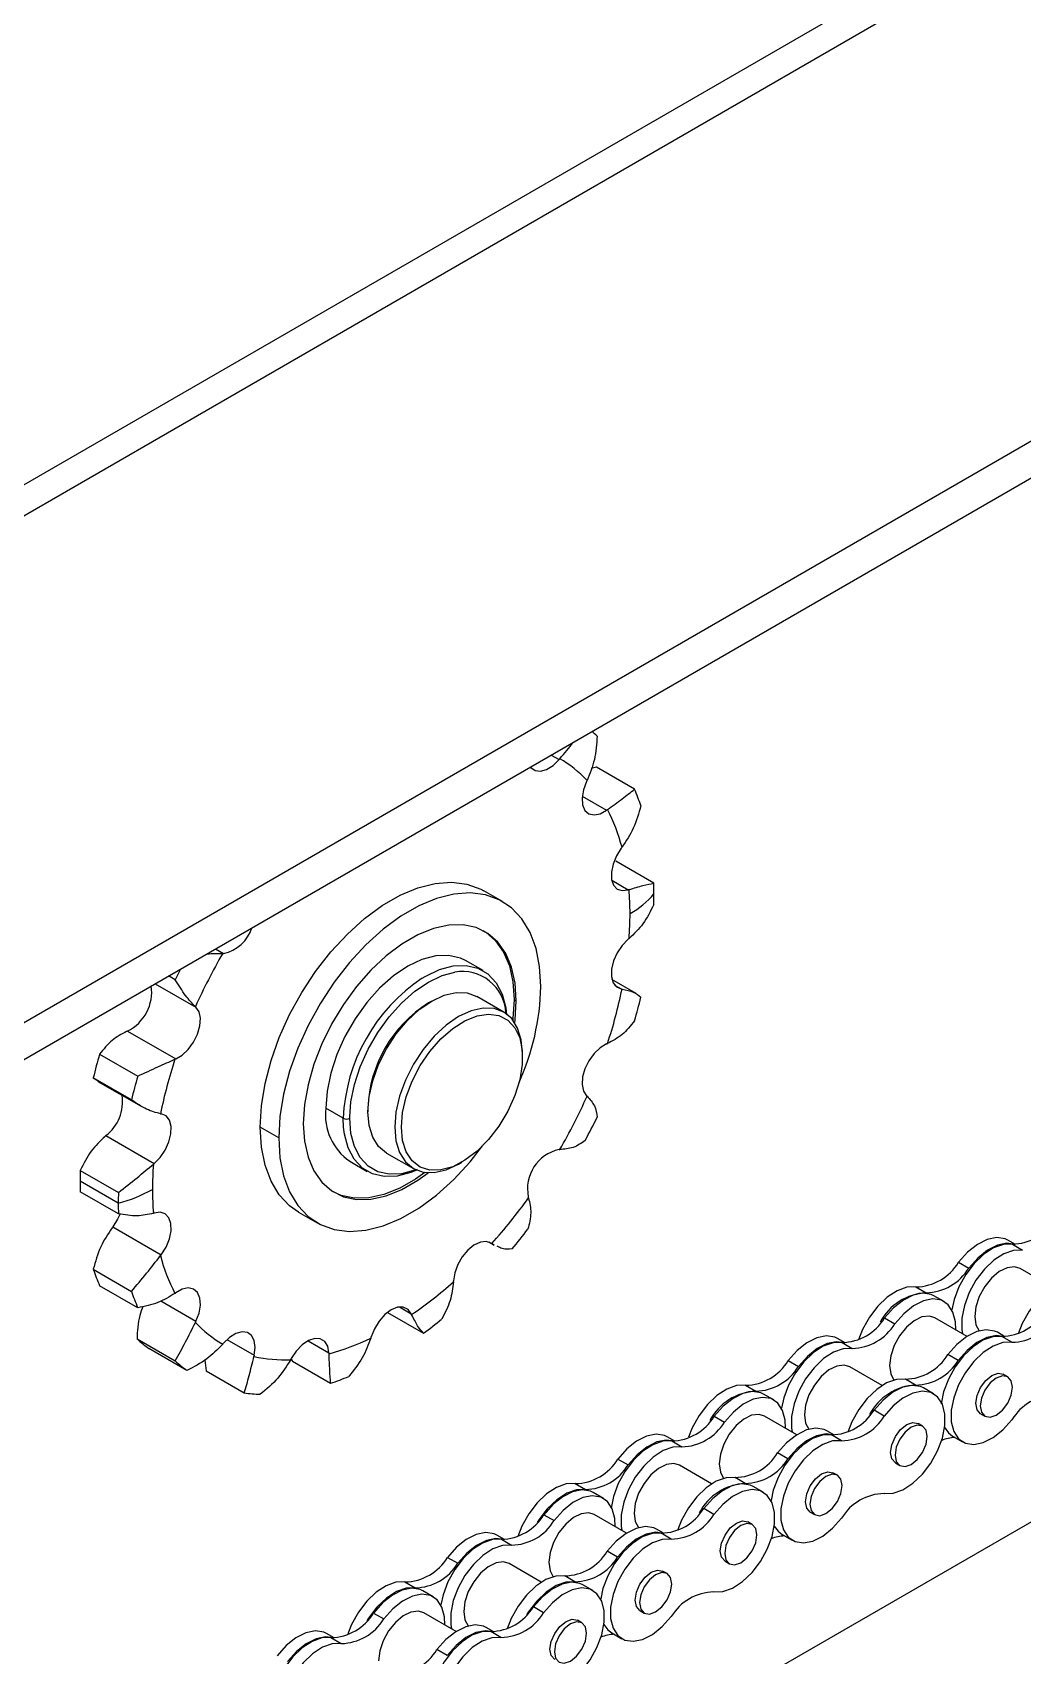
# Model space of a CAD drawing. Header units: metres. Extents: x 0 to 21025, y 0 to 14850.
# Drawn here: x 13082.9 to 13187.3, y 5326 to 5497.1 of the extents above; entities that cross this region are included whole.
import ezdxf

# ---------------------------------------------------------------- set-up
doc = ezdxf.new("R2010")
doc.units = ezdxf.units.M
doc.header["$LTSCALE"] = 25
doc.layers.add('SL4', color=4, linetype='Continuous')

msp = doc.modelspace()

# ---------------------------------------------------------------- linework, layer by layer
at = {"layer": 'SL4'}
for p, q in [((13877.465, 5908.665), (12940.566, 5367.805)), ((12945.328, 5367.333), (13882.227, 5908.193)), ((12991.626, 5340.606), (13928.525, 5881.466)), ((12991.626, 5336.717), (13928.525, 5877.577)), ((13090.289, 5283.649), (14027.187, 5824.509)), ((13137.549, 5420.957), (13138.384, 5420.474)), ((13142.324, 5419.667), (13141.775, 5419.528)), ((13146.345, 5417.346), (13142.324, 5419.667)), ((13140.833, 5416.628), (13143.402, 5415.145)), ((13148.379, 5407.44), (13144.358, 5409.761)), ((13132.422, 5405.51), (13130.464, 5406.641)), ((13143.942, 5407.753), (13145.682, 5406.749)), ((13102.166, 5400.53), (13103.001, 5400.048)), ((13130.371, 5398.232), (13128.533, 5399.293)), ((13097.908, 5397.277), (13097.219, 5397.675)), ((13095.803, 5396.857), (13100.098, 5394.377)), ((13146.517, 5395.812), (13143.963, 5397.287)), ((13144.246, 5396.702), (13144.947, 5396.298)), ((13124.962, 5395.026), (13124.609, 5394.822)), ((13132.554, 5393.866), (13129.725, 5395.499)), ((13133.654, 5395.197), (13133.88, 5395.066)), ((13092.884, 5391.868), (13097.982, 5388.925)), ((13089.942, 5389.427), (13093.962, 5387.106)), ((13134.527, 5389.097), (13134.527, 5389.505)), ((13093.299, 5384.618), (13089.278, 5386.94)), ((13089.278, 5386.94), (13089.792, 5386.6)), ((13089.769, 5386.561), (13094.314, 5383.938)), ((13115.627, 5382.667), (13113.788, 5383.728)), ((13115.666, 5381.736), (13115.627, 5382.667)), ((13116.318, 5382.667), (13116.319, 5382.83)), ((13118.228, 5383.77), (13118.228, 5383.361)), ((13090.605, 5380.84), (13095.703, 5377.897)), ((13108.831, 5380.606), (13106.873, 5381.737)), ((13120.201, 5379), (13123.03, 5377.368)), ((13087.908, 5377.173), (13091.928, 5374.852)), ((13116.319, 5378.136), (13118.157, 5377.074)), ((13127.793, 5377.84), (13128.146, 5378.044)), ((13091.912, 5373.722), (13087.891, 5376.044)), ((13091.928, 5372.612), (13087.908, 5374.933)), ((13110.921, 5372.789), (13112.88, 5371.658)), ((13091.34, 5371.237), (13096.438, 5368.294)), ((13130.984, 5369.631), (13131.562, 5369.297)), ((13131.09, 5369.586), (13131.231, 5369.505)), ((13131.545, 5369.344), (13131.294, 5369.463)), ((13186.515, 5369.373), (13185.715, 5369.834)), ((13186.183, 5369.401), (13187.258, 5368.78)), ((13089.278, 5366.749), (13093.299, 5364.428)), ((13180.511, 5367.491), (13181.585, 5366.871)), ((13190.399, 5364.867), (13186.992, 5366.834)), ((13093.962, 5362.706), (13089.942, 5365.027)), ((13096.396, 5363.412), (13100.098, 5361.275)), ((13176.02, 5364.899), (13177.095, 5364.279)), ((13178.992, 5363.347), (13177.917, 5363.968)), ((13120.296, 5362.207), (13124.1, 5360.011)), ((13121.568, 5362.781), (13122.808, 5362.065)), ((13172.713, 5361.624), (13173.787, 5361.004)), ((13181.419, 5359.683), (13178.012, 5361.65)), ((13185.399, 5359.648), (13184.6, 5360.11)), ((13093.888, 5359.413), (13097.908, 5357.092)), ((13099.155, 5356.095), (13095.135, 5358.417)), ((13103.369, 5359.345), (13106.242, 5357.686)), ((13111.941, 5359.224), (13114.129, 5357.961)), ((13168.554, 5359.004), (13167.755, 5359.466)), ((13168.222, 5359.032), (13169.297, 5358.412)), ((13186.142, 5359.056), (13185.067, 5359.676)), ((13101.035, 5357.186), (13101.18, 5356.049)), ((13110.149, 5357.329), (13110.277, 5357.063)), ((13110.277, 5357.063), (13114.297, 5354.742)), ((13162.55, 5357.123), (13163.625, 5356.502)), ((13172.439, 5354.499), (13169.032, 5356.465)), ((13180.469, 5357.146), (13179.395, 5357.767)), ((13101.18, 5356.049), (13105.201, 5353.727)), ((13175.979, 5354.554), (13174.905, 5355.175)), ((13185.692, 5355.413), (13185.226, 5355.682)), ((13158.06, 5354.531), (13159.135, 5353.91)), ((13161.032, 5352.979), (13159.957, 5353.599)), ((13177.876, 5353.623), (13176.802, 5354.243)), ((13172.672, 5351.28), (13171.597, 5351.9)), ((13182.828, 5351.528), (13183.294, 5351.259)), ((13154.752, 5351.256), (13155.827, 5350.636)), ((13163.459, 5349.314), (13160.052, 5351.281)), ((13167.439, 5349.28), (13166.639, 5349.742)), ((13176.712, 5350.229), (13176.246, 5350.498)), ((13150.594, 5348.636), (13149.794, 5349.098)), ((13150.262, 5348.664), (13151.337, 5348.043)), ((13168.181, 5348.688), (13167.107, 5349.308)), ((13179.862, 5349.173), (13180.937, 5348.553)), ((13144.59, 5346.754), (13145.664, 5346.134)), ((13162.509, 5346.778), (13161.434, 5347.399)), ((13173.848, 5346.343), (13174.314, 5346.075)), ((13154.478, 5344.13), (13151.071, 5346.097)), ((13158.019, 5344.186), (13156.944, 5344.806)), ((13167.732, 5345.045), (13167.266, 5345.314)), ((13140.099, 5344.162), (13141.174, 5343.542)), ((13143.071, 5342.61), (13141.996, 5343.231)), ((13159.916, 5343.254), (13158.841, 5343.875)), ((13154.711, 5340.911), (13153.636, 5341.532)), ((13164.868, 5341.159), (13165.333, 5340.89)), ((13136.792, 5340.888), (13137.866, 5340.267)), ((13145.498, 5338.946), (13142.091, 5340.913)), ((13149.478, 5338.912), (13148.679, 5339.373)), ((13158.751, 5339.861), (13158.286, 5340.129)), ((13132.633, 5338.268), (13131.834, 5338.729)), ((13132.301, 5338.296), (13133.376, 5337.675)), ((13150.221, 5338.319), (13149.146, 5338.94)), ((13161.902, 5338.805), (13162.977, 5338.185)), ((13126.629, 5336.386), (13127.704, 5335.766)), ((13144.548, 5336.41), (13143.474, 5337.03)), ((13155.887, 5335.975), (13156.353, 5335.706)), ((13136.518, 5333.762), (13133.111, 5335.729)), ((13140.058, 5333.818), (13138.984, 5334.438)), ((13149.771, 5334.676), (13149.305, 5334.945)), ((13122.139, 5333.794), (13123.214, 5333.173)), ((13125.111, 5332.242), (13124.036, 5332.862)), ((13141.955, 5332.886), (13140.881, 5333.507)), ((13136.751, 5330.543), (13135.676, 5331.163)), ((13118.831, 5330.519), (13119.906, 5329.899)), ((13127.538, 5328.578), (13124.131, 5330.545)), ((13140.791, 5329.492), (13140.325, 5329.761)), ((13146.907, 5330.791), (13147.373, 5330.522)), ((13114.673, 5327.899), (13113.873, 5328.361)), ((13114.341, 5327.927), (13115.416, 5327.307)), ((13131.518, 5328.543), (13130.718, 5329.005)), ((13132.26, 5327.951), (13131.186, 5328.571)), ((13143.941, 5328.437), (13145.016, 5327.816)), ((13126.588, 5326.041), (13125.513, 5326.662))]:
    msp.add_line(p, q, dxfattribs=at)
at = {"layer": 'SL4', "flags": 128}
for points in [[(13135.374, 5419.701), (13135.409, 5419.657), (13135.855, 5419.334), (13136.427, 5419.259), (13137.077, 5419.437), (13137.749, 5419.854), (13138.384, 5420.474)], [(13141.287, 5418.155), (13140.96, 5417.288), (13140.818, 5416.448), (13140.873, 5415.706), (13141.12, 5415.127), (13141.538, 5414.761), (13142.091, 5414.638), (13142.73, 5414.77), (13143.402, 5415.145)], [(13144.947, 5411.136), (13144.439, 5410.335), (13144.081, 5409.471), (13143.904, 5408.62), (13143.922, 5407.855), (13144.135, 5407.242), (13144.523, 5406.833), (13145.054, 5406.664), (13145.682, 5406.749)], [(13106.873, 5381.737), (13107.001, 5383.984), (13107.385, 5386.339), (13108.017, 5388.756), (13108.885, 5391.19), (13109.972, 5393.598), (13111.26, 5395.933), (13112.723, 5398.152), (13114.334, 5400.214), (13116.064, 5402.08), (13117.881, 5403.717), (13119.749, 5405.092), (13121.635, 5406.181), (13123.504, 5406.963), (13125.32, 5407.424), (13127.05, 5407.555), (13128.662, 5407.353), (13130.125, 5406.823), (13130.464, 5406.641)], [(13136.471, 5396.562), (13136.342, 5398.661), (13135.958, 5400.572), (13135.327, 5402.26), (13134.459, 5403.693), (13133.371, 5404.844), (13132.084, 5405.693), (13130.621, 5406.223), (13129.009, 5406.424), (13127.279, 5406.293), (13125.463, 5405.832), (13123.594, 5405.05), (13121.708, 5403.961), (13119.839, 5402.586), (13118.023, 5400.95), (13116.293, 5399.083), (13114.681, 5397.021), (13113.218, 5394.802), (13111.931, 5392.467), (13110.843, 5390.06), (13109.975, 5387.625), (13109.344, 5385.208), (13108.96, 5382.854), (13108.831, 5380.606)], [(13133.88, 5395.066), (13133.754, 5396.927), (13133.381, 5398.6), (13132.768, 5400.05), (13131.928, 5401.244), (13130.882, 5402.155), (13129.652, 5402.763), (13128.265, 5403.055), (13126.753, 5403.022), (13125.15, 5402.668), (13123.49, 5401.999), (13121.812, 5401.03), (13120.152, 5399.783), (13118.549, 5398.286), (13117.037, 5396.572), (13115.65, 5394.68), (13114.42, 5392.652), (13113.374, 5390.533), (13112.535, 5388.37), (13111.921, 5386.212), (13111.548, 5384.107), (13111.423, 5382.102)], [(13130.365, 5402.467), (13130.657, 5402.285), (13131.703, 5401.374), (13132.542, 5400.18), (13133.155, 5398.73), (13133.529, 5397.057), (13133.654, 5395.197)], [(13145.682, 5401.534), (13145.054, 5400.894), (13144.523, 5400.112), (13144.135, 5399.254), (13143.922, 5398.395), (13143.904, 5397.609), (13144.081, 5396.963), (13144.439, 5396.513), (13144.947, 5396.298)], [(13128.533, 5399.293), (13127.978, 5399.56), (13126.744, 5399.845), (13125.38, 5399.792), (13123.925, 5399.403), (13122.426, 5398.689), (13120.926, 5397.671), (13119.472, 5396.382), (13118.107, 5394.859), (13116.874, 5393.15), (13115.809, 5391.306), (13114.946, 5389.383), (13114.309, 5387.44), (13113.92, 5385.536), (13113.788, 5383.728)], [(13116.319, 5382.83), (13116.444, 5384.402), (13116.818, 5386.23), (13117.429, 5388.096), (13118.258, 5389.942), (13119.28, 5391.712), (13120.464, 5393.353), (13121.774, 5394.814), (13123.17, 5396.052), (13124.61, 5397.029), (13126.05, 5397.714), (13127.405, 5398.082)], [(13123.971, 5397.452), (13124.264, 5397.627), (13125.764, 5398.341), (13127.218, 5398.731), (13128.583, 5398.784), (13129.816, 5398.499), (13130.881, 5397.884), (13131.744, 5396.958), (13132.381, 5395.75), (13132.77, 5394.296), (13132.862, 5393.57)], [(13120.201, 5379), (13120.201, 5379.001), (13119.363, 5379.696), (13118.741, 5380.681), (13118.357, 5381.919), (13118.228, 5383.361), (13118.357, 5384.953), (13118.741, 5386.634), (13119.363, 5388.338), (13120.201, 5390), (13121.221, 5391.556), (13122.386, 5392.947), (13123.649, 5394.119), (13124.963, 5395.027), (13126.277, 5395.636), (13127.541, 5395.923), (13128.705, 5395.876), (13129.725, 5395.499)], [(13097.982, 5388.925), (13098.654, 5389.325), (13099.294, 5389.932), (13099.847, 5390.693), (13100.264, 5391.542), (13100.511, 5392.406), (13100.566, 5393.211), (13100.424, 5393.888), (13100.098, 5394.377)], [(13134.527, 5389.505), (13134.397, 5390.947), (13134.014, 5392.185), (13133.392, 5393.171), (13132.554, 5393.866), (13131.534, 5394.244), (13130.369, 5394.29), (13129.106, 5394.003), (13127.792, 5393.394), (13126.478, 5392.486), (13125.214, 5391.314), (13124.05, 5389.923), (13123.029, 5388.367), (13122.192, 5386.705), (13121.569, 5385.001), (13121.186, 5383.321), (13121.057, 5381.729), (13121.057, 5381.729)], [(13133.654, 5395.197), (13133.529, 5393.192), (13133.508, 5393.029)], [(13133.713, 5392.742), (13133.754, 5393.062), (13133.88, 5395.066)], [(13121.764, 5381.729), (13121.894, 5383.287), (13122.281, 5384.933), (13122.907, 5386.599), (13123.749, 5388.216), (13124.77, 5389.718), (13125.929, 5391.044), (13127.179, 5392.139), (13128.468, 5392.959), (13129.745, 5393.47), (13130.956, 5393.651), (13132.051, 5393.495), (13132.987, 5393.008), (13133.725, 5392.21), (13134.234, 5391.134), (13134.494, 5389.823), (13134.494, 5388.332), (13134.234, 5386.722), (13133.725, 5385.057), (13132.987, 5383.408), (13132.051, 5381.84), (13130.956, 5380.419), (13129.745, 5379.202), (13128.468, 5378.239), (13127.179, 5377.57), (13125.929, 5377.223), (13124.77, 5377.21), (13123.749, 5377.533), (13122.907, 5378.179), (13122.281, 5379.121), (13121.894, 5380.321), (13121.764, 5381.729)], [(13143.402, 5390.505), (13142.73, 5390.105), (13142.091, 5389.498), (13141.538, 5388.737), (13141.12, 5387.889), (13140.873, 5387.024), (13140.818, 5386.219), (13140.96, 5385.543), (13141.287, 5385.053)], [(13095.703, 5377.897), (13096.331, 5378.536), (13096.862, 5379.318), (13097.25, 5380.176), (13097.463, 5381.035), (13097.481, 5381.821), (13097.303, 5382.467), (13096.945, 5382.917), (13096.438, 5383.132)], [(13123.411, 5377.287), (13123.17, 5377.193), (13121.774, 5376.819), (13120.464, 5376.768), (13119.28, 5377.042), (13118.258, 5377.632), (13117.429, 5378.521), (13116.818, 5379.681), (13116.444, 5381.077), (13116.318, 5382.667)], [(13110.921, 5372.789), (13109.972, 5373.455), (13108.885, 5374.607), (13108.017, 5376.04), (13107.385, 5377.727), (13107.001, 5379.638), (13106.873, 5381.737)], [(13108.831, 5380.606), (13108.96, 5378.508), (13109.344, 5376.597), (13109.975, 5374.909), (13110.843, 5373.476), (13111.931, 5372.325), (13113.218, 5371.476), (13114.681, 5370.946), (13116.293, 5370.745), (13118.023, 5370.876), (13119.839, 5371.337), (13121.708, 5372.119), (13123.594, 5373.208), (13125.463, 5374.583), (13127.279, 5376.219), (13129.009, 5378.085), (13130.332, 5379.752)], [(13111.423, 5382.102), (13111.548, 5380.242), (13111.921, 5378.568), (13112.535, 5377.118), (13113.374, 5375.924), (13114.42, 5375.013), (13115.65, 5374.405), (13117.037, 5374.114), (13118.549, 5374.146), (13120.152, 5374.501), (13121.812, 5375.17), (13123.49, 5376.139), (13124.582, 5376.926)], [(13123.349, 5377.207), (13122.764, 5376.965), (13121.31, 5376.575), (13119.946, 5376.522), (13118.712, 5376.807), (13117.648, 5377.422), (13116.784, 5378.348), (13116.148, 5379.556), (13115.758, 5381.011), (13115.666, 5381.736)], [(13121.057, 5381.729), (13121.186, 5380.286), (13121.569, 5379.048), (13122.192, 5378.063), (13123.029, 5377.368), (13124.05, 5376.99), (13125.214, 5376.943), (13126.478, 5377.23), (13127.792, 5377.839), (13127.793, 5377.84)], [(13124.231, 5376.959), (13123.265, 5376.269), (13121.587, 5375.3), (13119.927, 5374.631), (13118.323, 5374.276), (13116.811, 5374.244), (13115.425, 5374.536), (13114.487, 5374.962)], [(13092.099, 5372.596), (13091.847, 5372.039), (13091.34, 5371.237)], [(13096.438, 5368.294), (13096.945, 5369.095), (13097.303, 5369.959), (13097.481, 5370.81), (13097.463, 5371.575), (13097.25, 5372.188), (13096.862, 5372.597), (13096.331, 5372.767), (13095.703, 5372.682)], [(13131.231, 5369.505), (13130.71, 5369.693), (13130.087, 5369.626), (13129.418, 5369.312), (13128.76, 5368.776), (13128.169, 5368.066), (13127.697, 5367.241), (13127.383, 5366.374), (13127.256, 5365.538)], [(13186.183, 5369.401), (13185.233, 5369.369), (13184.203, 5369.002), (13183.155, 5368.321), (13182.157, 5367.371), (13181.27, 5366.21), (13180.552, 5364.912), (13180.046, 5363.558), (13179.814, 5362.476)], [(13185.715, 5369.834), (13185.423, 5369.973), (13184.537, 5370.11), (13183.538, 5369.908), (13182.491, 5369.379), (13181.46, 5368.556), (13180.511, 5367.491)], [(13187.258, 5368.78), (13186.308, 5368.749), (13185.277, 5368.381), (13184.23, 5367.701), (13183.231, 5366.751), (13182.345, 5365.59), (13181.626, 5364.291), (13181.121, 5362.937), (13180.86, 5361.613), (13180.86, 5360.401), (13180.934, 5359.963)], [(13186.433, 5369.375), (13185.612, 5369.49), (13184.613, 5369.287), (13183.566, 5368.758), (13182.535, 5367.935), (13181.585, 5366.871)], [(13186.992, 5366.834), (13186.413, 5367.013), (13185.636, 5366.916), (13184.803, 5366.508), (13183.99, 5365.824), (13183.267, 5364.924), (13182.699, 5363.89), (13182.337, 5362.813), (13182.213, 5361.788)], [(13192.865, 5365.543), (13191.916, 5365.512), (13190.885, 5365.144), (13189.837, 5364.464), (13188.839, 5363.513), (13187.952, 5362.353), (13187.234, 5361.054), (13186.807, 5359.962)], [(13100.098, 5361.275), (13100.424, 5362.142), (13100.566, 5362.982), (13100.511, 5363.724), (13100.264, 5364.303), (13099.847, 5364.67), (13099.294, 5364.792), (13098.654, 5364.66), (13097.982, 5364.285)], [(13176.02, 5364.899), (13175.071, 5364.868), (13174.04, 5364.5), (13172.992, 5363.82), (13171.994, 5362.869), (13171.108, 5361.708), (13170.389, 5360.41), (13169.963, 5359.318)], [(13177.917, 5363.968), (13177.625, 5364.106), (13176.739, 5364.243), (13175.74, 5364.041), (13174.693, 5363.512), (13173.662, 5362.689), (13172.713, 5361.624)], [(13180.213, 5360.379), (13180.185, 5361.224), (13179.924, 5362.247), (13179.419, 5363.017), (13178.7, 5363.485), (13177.814, 5363.623), (13176.815, 5363.421), (13175.768, 5362.892), (13174.737, 5362.069), (13173.787, 5361.004)], [(13122.808, 5362.065), (13122.462, 5362.531), (13121.965, 5362.765), (13121.357, 5362.746), (13120.692, 5362.476), (13120.028, 5361.979), (13119.42, 5361.296), (13118.922, 5360.488), (13118.577, 5359.623)], [(13178.012, 5361.65), (13177.432, 5361.829), (13176.655, 5361.732), (13175.823, 5361.324), (13175.009, 5360.639), (13174.287, 5359.74), (13173.719, 5358.706), (13173.357, 5357.629), (13173.232, 5356.604)], [(13182.213, 5361.788), (13182.337, 5360.907), (13182.682, 5360.266)], [(13106.242, 5357.686), (13106.348, 5358.514), (13106.257, 5359.23), (13105.976, 5359.773), (13105.53, 5360.096), (13104.958, 5360.172), (13104.308, 5359.993), (13103.636, 5359.576), (13103.001, 5358.956)], [(13184.6, 5360.11), (13184.307, 5360.248), (13183.421, 5360.386), (13182.423, 5360.184), (13181.375, 5359.654), (13180.344, 5358.832), (13179.395, 5357.767)], [(13114.129, 5357.961), (13114.002, 5358.649), (13113.688, 5359.154), (13113.216, 5359.433), (13112.625, 5359.462), (13111.966, 5359.237), (13111.297, 5358.779), (13110.675, 5358.127), (13110.153, 5357.337)], [(13168.222, 5359.032), (13167.273, 5359.001), (13166.242, 5358.633), (13165.194, 5357.953), (13164.196, 5357.003), (13163.31, 5355.842), (13162.591, 5354.544), (13162.085, 5353.19), (13161.854, 5352.107)], [(13167.755, 5359.466), (13167.463, 5359.604), (13166.576, 5359.742), (13165.578, 5359.539), (13164.53, 5359.01), (13163.499, 5358.188), (13162.55, 5357.123)], [(13169.297, 5358.412), (13168.348, 5358.38), (13167.317, 5358.013), (13166.269, 5357.333), (13165.271, 5356.382), (13164.385, 5355.221), (13163.666, 5353.923), (13163.16, 5352.569), (13162.899, 5351.244), (13162.899, 5350.032), (13162.973, 5349.595)], [(13168.473, 5359.007), (13167.651, 5359.121), (13166.653, 5358.919), (13165.605, 5358.39), (13164.574, 5357.567), (13163.625, 5356.502)], [(13185.067, 5359.676), (13184.118, 5359.645), (13183.087, 5359.278), (13182.039, 5358.597), (13181.041, 5357.647), (13180.155, 5356.486), (13179.436, 5355.188), (13178.93, 5353.834), (13178.676, 5352.572)], [(13186.142, 5359.056), (13185.192, 5359.025), (13184.162, 5358.657), (13183.114, 5357.977), (13182.116, 5357.026), (13181.229, 5355.865), (13180.511, 5354.567), (13180.005, 5353.213), (13179.744, 5351.889), (13179.744, 5350.677), (13180.005, 5349.653), (13180.511, 5348.883), (13181.229, 5348.415), (13182.116, 5348.277), (13183.114, 5348.479), (13184.162, 5349.009), (13185.192, 5349.831), (13186.142, 5350.896)], [(13185.317, 5359.651), (13184.496, 5359.765), (13183.497, 5359.563), (13182.45, 5359.034), (13181.419, 5358.211), (13180.469, 5357.146)], [(13169.032, 5356.465), (13168.452, 5356.644), (13167.675, 5356.548), (13166.843, 5356.14), (13166.029, 5355.455), (13165.306, 5354.556), (13164.739, 5353.522), (13164.376, 5352.444), (13164.252, 5351.419)], [(13173.232, 5356.604), (13173.357, 5355.722), (13173.702, 5355.082)], [(13174.905, 5355.175), (13173.955, 5355.143), (13172.924, 5354.776), (13171.877, 5354.096), (13170.878, 5353.145), (13169.992, 5351.984), (13169.273, 5350.686), (13168.847, 5349.594)], [(13182.331, 5352.626), (13182.46, 5353.45), (13182.828, 5354.297), (13183.378, 5355.039), (13184.027, 5355.563), (13184.676, 5355.789), (13185.226, 5355.682)], [(13182.797, 5352.357), (13182.926, 5351.682), (13183.294, 5351.259), (13183.844, 5351.152), (13184.493, 5351.377), (13185.142, 5351.901), (13185.692, 5352.643), (13186.06, 5353.491), (13186.189, 5354.315), (13186.06, 5354.99), (13185.692, 5355.413), (13185.142, 5355.52), (13184.493, 5355.294), (13183.844, 5354.771), (13183.294, 5354.028), (13182.926, 5353.181), (13182.797, 5352.357)], [(13158.06, 5354.531), (13157.11, 5354.499), (13156.08, 5354.132), (13155.032, 5353.451), (13154.034, 5352.501), (13153.147, 5351.34), (13152.429, 5350.042), (13152.042, 5349.072)], [(13159.957, 5353.599), (13159.665, 5353.737), (13158.778, 5353.875), (13157.78, 5353.673), (13156.732, 5353.144), (13155.701, 5352.321), (13154.752, 5351.256)], [(13162.252, 5350.011), (13162.225, 5350.855), (13161.964, 5351.878), (13161.458, 5352.648), (13160.739, 5353.117), (13159.853, 5353.254), (13158.855, 5353.052), (13157.807, 5352.523), (13156.776, 5351.7), (13155.827, 5350.636)], [(13176.802, 5354.243), (13176.509, 5354.382), (13175.623, 5354.519), (13174.625, 5354.317), (13173.577, 5353.788), (13172.546, 5352.965), (13171.597, 5351.9)], [(13172.672, 5343.12), (13173.621, 5343.151), (13174.652, 5343.519), (13175.699, 5344.199), (13176.698, 5345.15), (13177.584, 5346.31), (13178.303, 5347.609), (13178.809, 5348.963), (13179.07, 5350.287), (13179.07, 5351.499), (13178.809, 5352.523), (13178.303, 5353.293), (13177.584, 5353.761), (13176.698, 5353.899), (13175.699, 5353.696), (13174.652, 5353.167), (13173.621, 5352.344), (13172.672, 5351.28)], [(13160.052, 5351.281), (13159.472, 5351.46), (13158.695, 5351.364), (13157.863, 5350.955), (13157.049, 5350.271), (13156.326, 5349.372), (13155.758, 5348.338), (13155.396, 5347.26), (13155.272, 5346.235)], [(13164.252, 5351.419), (13164.376, 5350.538), (13164.722, 5349.898)], [(13182.828, 5351.528), (13182.828, 5351.528), (13182.46, 5351.951), (13182.331, 5352.626)], [(13166.639, 5349.742), (13166.347, 5349.88), (13165.46, 5350.017), (13164.462, 5349.815), (13163.415, 5349.286), (13162.384, 5348.463), (13161.434, 5347.399)], [(13173.351, 5347.441), (13173.48, 5348.265), (13173.848, 5349.113), (13174.398, 5349.855), (13175.047, 5350.379), (13175.696, 5350.605), (13176.246, 5350.498)], [(13173.817, 5347.173), (13173.946, 5346.498), (13174.313, 5346.075), (13174.864, 5345.968), (13175.513, 5346.193), (13176.162, 5346.717), (13176.712, 5347.459), (13177.08, 5348.307), (13177.209, 5349.131), (13177.08, 5349.806), (13176.712, 5350.229), (13176.162, 5350.336), (13175.513, 5350.11), (13174.864, 5349.586), (13174.313, 5348.844), (13173.946, 5347.997), (13173.817, 5347.173)], [(13178.989, 5350.144), (13179.436, 5349.504), (13179.862, 5349.173)], [(13150.262, 5348.664), (13149.312, 5348.632), (13148.282, 5348.265), (13147.234, 5347.585), (13146.236, 5346.634), (13145.349, 5345.473), (13144.631, 5344.175), (13144.125, 5342.821), (13143.871, 5341.559)], [(13149.794, 5349.098), (13149.502, 5349.236), (13148.616, 5349.373), (13147.617, 5349.171), (13146.57, 5348.642), (13145.539, 5347.819), (13144.59, 5346.754)], [(13151.337, 5348.043), (13150.387, 5348.012), (13149.356, 5347.645), (13148.309, 5346.964), (13147.31, 5346.014), (13146.424, 5344.853), (13145.705, 5343.555), (13145.2, 5342.201), (13144.939, 5340.876), (13144.939, 5339.664), (13145.013, 5339.226)], [(13150.512, 5348.639), (13149.691, 5348.753), (13148.692, 5348.551), (13147.645, 5348.021), (13146.614, 5347.199), (13145.664, 5346.134)], [(13167.107, 5349.308), (13166.157, 5349.277), (13165.126, 5348.909), (13164.079, 5348.229), (13163.08, 5347.278), (13162.194, 5346.118), (13161.475, 5344.819), (13160.97, 5343.465), (13160.738, 5342.383)], [(13168.181, 5348.688), (13167.232, 5348.656), (13166.201, 5348.289), (13165.153, 5347.608), (13164.155, 5346.658), (13163.269, 5345.497), (13162.55, 5344.199), (13162.044, 5342.845), (13161.783, 5341.52), (13161.783, 5340.308), (13162.044, 5339.285), (13162.55, 5338.515), (13163.269, 5338.046), (13164.155, 5337.909), (13165.153, 5338.111), (13166.201, 5338.64), (13167.232, 5339.463), (13168.181, 5340.528)], [(13167.357, 5349.283), (13166.535, 5349.397), (13165.537, 5349.195), (13164.489, 5348.666), (13163.458, 5347.843), (13162.509, 5346.778)], [(13151.071, 5346.097), (13150.492, 5346.276), (13149.715, 5346.18), (13148.882, 5345.771), (13148.069, 5345.087), (13147.346, 5344.188), (13146.778, 5343.153), (13146.416, 5342.076), (13146.292, 5341.051)], [(13155.272, 5346.235), (13155.396, 5345.354), (13155.741, 5344.714)], [(13173.848, 5346.343), (13173.848, 5346.343), (13173.48, 5346.767), (13173.351, 5347.441)], [(13156.944, 5344.806), (13155.995, 5344.775), (13154.964, 5344.408), (13153.916, 5343.727), (13152.918, 5342.777), (13152.031, 5341.616), (13151.313, 5340.318), (13150.886, 5339.226)], [(13164.371, 5342.257), (13164.5, 5343.081), (13164.868, 5343.929), (13165.418, 5344.671), (13166.067, 5345.195), (13166.716, 5345.42), (13167.266, 5345.314)], [(13164.836, 5341.988), (13164.966, 5341.314), (13165.333, 5340.89), (13165.883, 5340.783), (13166.532, 5341.009), (13167.181, 5341.533), (13167.732, 5342.275), (13168.099, 5343.123), (13168.228, 5343.947), (13168.099, 5344.622), (13167.732, 5345.045), (13167.181, 5345.152), (13166.532, 5344.926), (13165.883, 5344.402), (13165.333, 5343.66), (13164.966, 5342.812), (13164.836, 5341.988)], [(13140.099, 5344.162), (13139.15, 5344.131), (13138.119, 5343.763), (13137.071, 5343.083), (13136.073, 5342.133), (13135.187, 5340.972), (13134.468, 5339.673), (13134.042, 5338.582)], [(13141.174, 5343.542), (13140.225, 5343.51), (13139.194, 5343.143), (13138.146, 5342.463), (13137.148, 5341.512), (13136.262, 5340.351), (13136.074, 5340.053)], [(13141.996, 5343.231), (13141.704, 5343.369), (13140.818, 5343.507), (13139.819, 5343.304), (13138.772, 5342.775), (13137.741, 5341.952), (13136.792, 5340.888)], [(13144.292, 5339.643), (13144.264, 5340.487), (13144.003, 5341.51), (13143.498, 5342.28), (13142.779, 5342.749), (13141.893, 5342.886), (13140.894, 5342.684), (13139.847, 5342.155), (13138.816, 5341.332), (13137.866, 5340.267)], [(13158.841, 5343.875), (13158.549, 5344.013), (13157.662, 5344.151), (13156.664, 5343.949), (13155.617, 5343.419), (13154.586, 5342.597), (13153.636, 5341.532)], [(13154.711, 5332.752), (13155.66, 5332.783), (13156.691, 5333.15), (13157.739, 5333.831), (13158.737, 5334.781), (13159.624, 5335.942), (13160.342, 5337.24), (13160.848, 5338.594), (13161.109, 5339.919), (13161.109, 5341.131), (13160.848, 5342.154), (13160.342, 5342.924), (13159.624, 5343.393), (13158.737, 5343.53), (13157.739, 5343.328), (13156.691, 5342.799), (13155.66, 5341.976), (13154.711, 5340.911)], [(13142.091, 5340.913), (13141.511, 5341.092), (13140.734, 5340.995), (13139.902, 5340.587), (13139.088, 5339.903), (13138.366, 5339.004), (13137.798, 5337.969), (13137.436, 5336.892), (13137.311, 5335.867)], [(13164.868, 5341.159), (13164.868, 5341.159), (13164.5, 5341.582), (13164.371, 5342.257)], [(13148.679, 5339.373), (13148.386, 5339.512), (13147.5, 5339.649), (13146.502, 5339.447), (13145.454, 5338.918), (13144.423, 5338.095), (13143.474, 5337.03)], [(13146.292, 5341.051), (13146.416, 5340.17), (13146.761, 5339.53)], [(13155.391, 5337.073), (13155.52, 5337.897), (13155.887, 5338.745), (13156.438, 5339.487), (13157.087, 5340.011), (13157.736, 5340.236), (13158.286, 5340.129)], [(13155.856, 5336.804), (13155.985, 5336.129), (13156.353, 5335.706), (13156.903, 5335.599), (13157.552, 5335.825), (13158.201, 5336.349), (13158.751, 5337.091), (13159.119, 5337.938), (13159.248, 5338.762), (13159.119, 5339.437), (13158.751, 5339.861), (13158.201, 5339.967), (13157.552, 5339.742), (13156.903, 5339.218), (13156.353, 5338.476), (13155.985, 5337.628), (13155.856, 5336.804)], [(13161.08, 5339.676), (13161.475, 5339.135), (13161.902, 5338.805)], [(13132.301, 5338.296), (13131.352, 5338.264), (13130.321, 5337.897), (13129.273, 5337.216), (13128.275, 5336.266), (13127.389, 5335.105), (13126.67, 5333.807), (13126.164, 5332.453), (13125.933, 5331.371)], [(13131.834, 5338.729), (13131.542, 5338.867), (13130.655, 5339.005), (13129.657, 5338.803), (13128.609, 5338.274), (13127.578, 5337.451), (13126.629, 5336.386)], [(13133.376, 5337.675), (13132.427, 5337.644), (13131.396, 5337.276), (13130.348, 5336.596), (13129.35, 5335.645), (13128.464, 5334.485), (13127.745, 5333.186), (13127.239, 5331.832), (13126.978, 5330.508), (13126.978, 5329.296), (13127.052, 5328.858)], [(13132.551, 5338.27), (13131.73, 5338.384), (13130.732, 5338.182), (13129.684, 5337.653), (13128.653, 5336.83), (13127.704, 5335.766)], [(13149.146, 5338.94), (13148.197, 5338.908), (13147.166, 5338.541), (13146.118, 5337.86), (13145.12, 5336.91), (13144.234, 5335.749), (13143.515, 5334.451), (13143.009, 5333.097), (13142.777, 5332.015)], [(13150.221, 5338.319), (13149.271, 5338.288), (13148.241, 5337.92), (13147.193, 5337.24), (13146.195, 5336.29), (13145.308, 5335.129), (13144.59, 5333.83), (13144.084, 5332.476), (13143.823, 5331.152), (13143.823, 5329.94), (13144.084, 5328.917), (13144.59, 5328.147), (13145.308, 5327.678), (13146.195, 5327.541), (13147.193, 5327.743), (13148.241, 5328.272), (13149.271, 5329.095), (13150.221, 5330.159)], [(13149.396, 5338.914), (13148.575, 5339.029), (13147.576, 5338.826), (13146.529, 5338.297), (13145.498, 5337.474), (13144.548, 5336.41)], [(13155.887, 5335.975), (13155.887, 5335.975), (13155.52, 5336.398), (13155.391, 5337.073)], [(13133.111, 5335.729), (13132.531, 5335.908), (13131.754, 5335.811), (13130.922, 5335.403), (13130.108, 5334.719), (13129.385, 5333.819), (13128.818, 5332.785), (13128.455, 5331.708), (13128.331, 5330.683)], [(13138.984, 5334.438), (13138.034, 5334.407), (13137.003, 5334.039), (13135.956, 5333.359), (13134.957, 5332.408), (13134.071, 5331.247), (13133.352, 5329.949), (13132.926, 5328.857)], [(13137.311, 5335.867), (13137.436, 5334.986), (13137.781, 5334.346)], [(13146.41, 5331.889), (13146.539, 5332.713), (13146.907, 5333.561), (13147.457, 5334.303), (13148.106, 5334.826), (13148.755, 5335.052), (13149.305, 5334.945)], [(13146.876, 5331.62), (13147.005, 5330.945), (13147.373, 5330.522), (13147.923, 5330.415), (13148.572, 5330.641), (13149.221, 5331.164), (13149.771, 5331.907), (13150.139, 5332.754), (13150.268, 5333.578), (13150.139, 5334.253), (13149.771, 5334.676), (13149.221, 5334.783), (13148.572, 5334.558), (13147.923, 5334.034), (13147.373, 5333.292), (13147.005, 5332.444), (13146.876, 5331.62)], [(13122.139, 5333.794), (13121.189, 5333.762), (13120.159, 5333.395), (13119.111, 5332.715), (13118.113, 5331.764), (13117.226, 5330.603), (13116.508, 5329.305), (13116.121, 5328.335)], [(13123.214, 5333.173), (13122.264, 5333.142), (13121.233, 5332.775), (13120.186, 5332.094), (13119.187, 5331.144), (13118.301, 5329.983), (13118.114, 5329.684)], [(13124.036, 5332.862), (13123.744, 5333.001), (13122.857, 5333.138), (13121.859, 5332.936), (13120.811, 5332.407), (13119.78, 5331.584), (13118.831, 5330.519)], [(13126.331, 5329.274), (13126.304, 5330.118), (13126.043, 5331.142), (13125.537, 5331.912), (13124.818, 5332.38), (13123.932, 5332.518), (13122.934, 5332.316), (13121.886, 5331.786), (13120.855, 5330.964), (13119.906, 5329.899)], [(13140.058, 5333.818), (13139.109, 5333.786), (13138.078, 5333.419), (13137.03, 5332.738), (13136.032, 5331.788), (13135.146, 5330.627), (13134.958, 5330.329)], [(13140.881, 5333.507), (13140.588, 5333.645), (13139.702, 5333.782), (13138.704, 5333.58), (13137.656, 5333.051), (13136.625, 5332.228), (13135.676, 5331.163)], [(13136.751, 5322.383), (13137.7, 5322.415), (13138.731, 5322.782), (13139.778, 5323.462), (13140.777, 5324.413), (13141.663, 5325.574), (13142.382, 5326.872), (13142.888, 5328.226), (13143.149, 5329.551), (13143.149, 5330.763), (13142.888, 5331.786), (13142.382, 5332.556), (13141.663, 5333.024), (13140.777, 5333.162), (13139.778, 5332.96), (13138.731, 5332.431), (13137.7, 5331.608), (13136.751, 5330.543)], [(13146.907, 5330.791), (13146.907, 5330.791), (13146.539, 5331.214), (13146.41, 5331.889)], [(13124.131, 5330.545), (13123.551, 5330.723), (13122.774, 5330.627), (13121.942, 5330.219), (13121.128, 5329.534), (13120.405, 5328.635), (13119.837, 5327.601), (13119.475, 5326.523), (13119.351, 5325.498)], [(13130.718, 5329.005), (13130.426, 5329.143), (13129.539, 5329.281), (13128.541, 5329.078), (13127.494, 5328.549), (13126.463, 5327.727), (13125.513, 5326.662)], [(13128.331, 5330.683), (13128.455, 5329.801), (13128.801, 5329.161)], [(13137.43, 5326.705), (13137.559, 5327.529), (13137.927, 5328.376), (13138.477, 5329.119), (13139.126, 5329.642), (13139.775, 5329.868), (13140.325, 5329.761)], [(13137.896, 5326.436), (13138.025, 5325.761), (13138.392, 5325.338), (13138.943, 5325.231), (13139.592, 5325.457), (13140.241, 5325.98), (13140.791, 5326.722), (13141.159, 5327.57), (13141.288, 5328.394), (13141.159, 5329.069), (13140.791, 5329.492), (13140.241, 5329.599), (13139.592, 5329.373), (13138.943, 5328.85), (13138.392, 5328.108), (13138.025, 5327.26), (13137.896, 5326.436)], [(13143.119, 5329.308), (13143.515, 5328.767), (13143.941, 5328.437)], [(13114.341, 5327.927), (13113.391, 5327.896), (13112.361, 5327.528), (13111.313, 5326.848), (13110.315, 5325.897), (13109.428, 5324.737), (13108.71, 5323.438), (13108.204, 5322.084), (13107.972, 5321.002)], [(13113.873, 5328.361), (13113.581, 5328.499), (13112.695, 5328.637), (13111.696, 5328.434), (13110.649, 5327.905), (13109.618, 5327.082), (13108.668, 5326.018)], [(13114.591, 5327.902), (13113.77, 5328.016), (13112.771, 5327.814), (13111.724, 5327.285), (13110.693, 5326.462), (13109.743, 5325.397)], [(13131.186, 5328.571), (13130.236, 5328.54), (13129.205, 5328.172), (13128.158, 5327.492), (13127.159, 5326.542), (13126.273, 5325.381), (13125.554, 5324.083), (13125.049, 5322.729), (13124.817, 5321.647)], [(13132.26, 5327.951), (13131.311, 5327.919), (13130.28, 5327.552), (13129.232, 5326.872), (13128.234, 5325.921), (13127.348, 5324.76), (13126.629, 5323.462), (13126.123, 5322.108), (13125.862, 5320.783), (13125.862, 5319.571), (13126.123, 5318.548), (13126.629, 5317.778), (13127.348, 5317.31), (13128.234, 5317.172), (13129.232, 5317.374), (13130.28, 5317.903), (13131.311, 5318.726), (13132.26, 5319.791)], [(13131.436, 5328.546), (13130.614, 5328.66), (13129.616, 5328.458), (13128.568, 5327.929), (13127.537, 5327.106), (13126.588, 5326.041)], [(13115.416, 5327.307), (13114.466, 5327.275), (13113.435, 5326.908), (13112.388, 5326.227), (13111.389, 5325.277), (13110.503, 5324.116), (13109.784, 5322.818), (13109.279, 5321.464), (13109.018, 5320.139), (13109.018, 5318.927), (13109.092, 5318.49)], [(13137.927, 5325.607), (13137.927, 5325.607), (13137.559, 5326.03), (13137.43, 5326.705)]]:
    msp.add_lwpolyline(points, dxfattribs=at)
at = {"layer": 'SL4'}
for centre, radius, start, end in [((13133.197, 5412.727), 13.762, 48.03771, 51.08299), ((13156.849, 5404.805), 24.217, 139.38552, 139.68238), ((13132.379, 5410.002), 12.195, 42.69497, 60.06194), ((13117.693, 5429.486), 26.173, 334.34682, 334.6287), ((13127.046, 5408.922), 21.057, 18.56036, 23.58272), ((13153.608, 5401.152), 17.319, 125.73297, 126.10417), ((13126.84, 5406.513), 18.788, 14.56516, 27.57792), ((13124.692, 5426.563), 25.461, 322.70567, 322.99278), ((13148.768, 5397.144), 10.088, 107.27975, 107.81197), ((13114.515, 5404.279), 31.355, 359.94756, 4.56954), ((13141.485, 5412.147), 9.033, 299.04532, 319.90875), ((13111.702, 5406.335), 36.693, 359.99249, 1.72651), ((13109.763, 5406.335), 38.632, 358.31738, 359.99287), ((13102.2, 5403.968), 4.001, 281.54883, 342.27615), ((13110.043, 5404.279), 35.827, 355.72534, 359.95411), ((13133.241, 5416.462), 19.433, 309.80446, 310.14824), ((13155.805, 5369.431), 61.11, 149.93061, 155.85297), ((13102.843, 5393.427), 6.623, 88.63483, 89.33941), ((13159.411, 5367.327), 68.408, 152.99039, 154.03575), ((13128.173, 5393.529), 4.617, 3.25147, 99.57148), ((13090.84, 5395.988), 4.599, 296.38857, 7.92423), ((13134.381, 5381.83), 18.773, 123.67712, 177.44491), ((13110.115, 5397.203), 26.363, 335.69025, 358.60737), ((13095.141, 5406.513), 50.921, 341.72409, 348.41288), ((13144.034, 5390.53), 5.839, 80.2347, 81.001), ((13103.779, 5398.346), 5.413, 226.34362, 227.14968), ((13131.93, 5383.228), 13.712, 122.26897, 177.73641), ((13091.434, 5408.921), 57.187, 343.77857, 346.35839), ((13097.529, 5380.947), 11.868, 113.03868, 113.51627), ((13144.852, 5373.452), 57.187, 163.77857, 166.35839), ((13138.758, 5401.426), 11.868, 293.03868, 293.51627), ((13146.244, 5372.917), 50.921, 161.72409, 168.41288), ((13102.627, 5378.004), 11.868, 113.03868, 113.51627), ((13148.873, 5371.131), 57.187, 163.77857, 166.35839), ((13087.823, 5384.437), 4.547, 307.71741, 8.21257), ((13085.58, 5409.999), 61.11, 329.93061, 335.85297), ((13137.606, 5381.085), 5.413, 46.34362, 47.14968), ((13097.351, 5388.9), 5.839, 260.2347, 261.001), ((13119.73, 5383.048), 5.98, 173.46674, 235.22108), ((13115.972, 5383.334), 0.751, 242.60967, 297.39033), ((13080.692, 5412.826), 68.635, 331.74964, 334.03393), ((13103.045, 5365.911), 19.433, 129.80446, 130.14824), ((13139.33, 5375.216), 4.272, 102.80111, 191.41526), ((13138.542, 5386.003), 6.623, 268.63483, 269.33941), ((13126.523, 5376.039), 38.632, 178.31738, 179.99287), ((13131.341, 5375.151), 35.827, 175.72534, 179.95411), ((13108.143, 5362.968), 19.433, 129.80446, 130.14824), ((13124.584, 5376.039), 36.693, 179.99249, 181.72651), ((13088.101, 5388.322), 15.089, 284.62992, 299.42742), ((13130.544, 5373.718), 38.632, 178.31738, 179.99287), ((13128.605, 5373.718), 36.693, 179.99249, 181.72651), ((13126.869, 5375.151), 31.355, 179.94756, 184.56954), ((13088.484, 5407.845), 57.496, 318.12136, 324.2895), ((13126.767, 5371.655), 8.805, 17.37575, 17.95852), ((13092.617, 5382.286), 10.088, 287.27975, 287.81197), ((13186.073, 5374.776), 5.376, 271.17027, 328.82435), ((13111.595, 5355.81), 25.461, 142.70567, 142.99278), ((13083.947, 5410.396), 64.576, 320.0159, 322.39496), ((13134.138, 5373.761), 5.155, 235.6701, 236.50283), ((13109.24, 5373.452), 21.057, 198.56036, 203.58272), ((13116.693, 5352.867), 25.461, 142.70567, 142.99278), ((13114.545, 5372.917), 18.788, 194.56516, 207.57792), ((13175.911, 5370.274), 5.376, 271.17027, 328.82435), ((13176.985, 5369.654), 5.376, 271.17027, 328.82435), ((13098.959, 5397.117), 42.48, 304.21208, 311.76073), ((13111.703, 5366.114), 15.563, 357.48189, 357.88052), ((13113.261, 5371.131), 21.057, 198.56036, 203.58272), ((13087.777, 5378.278), 17.319, 305.73297, 306.10417), ((13177.413, 5358.432), 5.855, 93.11014, 152.07323), ((13129.633, 5365.153), 7.491, 204.34005, 204.98909), ((13168.113, 5364.408), 5.376, 271.17027, 328.82435), ((13184.957, 5365.052), 5.376, 271.17027, 328.82435), ((13186.032, 5364.431), 5.376, 271.17027, 328.82435), ((13123.691, 5349.944), 26.173, 154.34682, 154.6287), ((13109.006, 5369.428), 12.195, 222.69497, 240.06194), ((13095.705, 5398.341), 47.701, 306.53069, 309.44212), ((13169.187, 5363.787), 5.376, 271.17027, 328.82435), ((13103.003, 5369.544), 13.629, 228.02205, 234.73486), ((13084.536, 5374.625), 24.217, 319.38552, 319.68238), ((13107.51, 5382.304), 25.328, 285.15927, 295.81933), ((13096.602, 5366.153), 22.925, 343.1418, 343.44972), ((13107.024, 5367.223), 13.629, 228.02205, 234.73486), ((13126.774, 5352.844), 21.095, 166.72832, 167.05379), ((13109.421, 5371.579), 14.372, 257.10915, 272.67181), ((13086.777, 5370.058), 26.614, 331.16528, 331.44405), ((13127.603, 5358.481), 13.484, 182.21308, 182.65169), ((13157.95, 5359.906), 5.376, 271.17027, 328.82435), ((13159.025, 5359.285), 5.376, 271.17027, 328.82435), ((13174.795, 5360.55), 5.376, 271.17027, 328.82435), ((13175.87, 5359.93), 5.376, 271.17027, 328.82435), ((13105.312, 5381.701), 28.417, 288.43308, 292.54552), ((13107.471, 5369.649), 16.083, 261.88493, 267.89604), ((13159.452, 5348.064), 5.855, 93.11014, 152.07323), ((13176.297, 5348.708), 5.855, 93.11014, 152.07323), ((13190.742, 5348.113), 5.376, 91.17027, 148.82435), ((13166.997, 5354.683), 5.376, 271.17027, 328.82435), ((13150.152, 5354.039), 5.376, 271.17027, 328.82435), ((13151.227, 5353.419), 5.376, 271.17027, 328.82435), ((13168.072, 5354.063), 5.376, 271.17027, 328.82435), ((13180.167, 5345.568), 3.446, 90.48436, 114.6516), ((13139.99, 5349.538), 5.376, 271.17027, 328.82435), ((13156.834, 5350.182), 5.376, 271.17027, 328.82435), ((13157.909, 5349.561), 5.376, 271.17027, 328.82435), ((13141.064, 5348.917), 5.376, 271.17027, 328.82435), ((13158.337, 5338.339), 5.855, 93.11014, 152.07323), ((13172.781, 5337.745), 5.376, 91.17027, 148.82435), ((13149.036, 5344.315), 5.376, 271.17027, 328.82435), ((13132.192, 5343.671), 5.376, 271.17027, 328.82435), ((13133.266, 5343.05), 5.376, 271.17027, 328.82435), ((13150.111, 5343.694), 5.376, 271.17027, 328.82435), ((13162.206, 5335.2), 3.446, 90.48439, 114.65213), ((13122.029, 5339.169), 5.376, 271.17027, 328.82435), ((13138.874, 5339.813), 5.376, 271.17027, 328.82435), ((13139.949, 5339.193), 5.376, 271.17027, 328.82435), ((13123.104, 5338.549), 5.376, 271.17027, 328.82435), ((13154.821, 5327.376), 5.376, 91.17027, 148.82435), ((13131.076, 5333.947), 5.376, 271.17027, 328.82435), ((13114.231, 5333.302), 5.376, 271.17027, 328.82435), ((13115.306, 5332.682), 5.376, 271.17027, 328.82435), ((13132.151, 5333.326), 5.376, 271.17027, 328.82435), ((13144.246, 5324.832), 3.446, 90.48436, 114.6516), ((13120.913, 5329.445), 5.376, 271.17027, 328.82435)]:
    msp.add_arc(centre, radius, start, end, dxfattribs=at)
for points, knots in [([(13138.465, 5420.57), (13138.967, 5421.161), (13139.479, 5421.764), (13139.889, 5422.301), (13139.897, 5422.312)], [0, 0, 0, 0, 0.97898482, 1, 1, 1, 1]), ([(13142.399, 5422.961), (13142.346, 5422.129), (13142.245, 5420.514), (13141.637, 5419.003), (13141.342, 5418.271)], [0, 0, 0, 0, 0.5152633, 1, 1, 1, 1]), ([(13143.493, 5415.211), (13144.028, 5415.602), (13145.13, 5416.408), (13145.932, 5417.027), (13146.345, 5417.346)], [0, 0, 0, 0, 0.4847219, 1, 1, 1, 1]), ([(13147.008, 5415.624), (13146.785, 5414.813), (13146.351, 5413.24), (13145.457, 5411.891), (13145.024, 5411.238)], [0, 0, 0, 0, 0.5152637, 1, 1, 1, 1]), ([(13145.771, 5406.777), (13146.288, 5406.933), (13147.353, 5407.255), (13148.03, 5407.377), (13148.379, 5407.44)], [0, 0, 0, 0, 0.4847248, 1, 1, 1, 1]), ([(13148.379, 5405.2), (13148.03, 5404.498), (13147.353, 5403.134), (13146.288, 5402.106), (13145.771, 5401.608)], [0, 0, 0, 0, 0.5152541, 1, 1, 1, 1]), ([(13101.202, 5399.974), (13101.216, 5399.976), (13101.886, 5400.062), (13102.408, 5400.056), (13102.92, 5400.05)], [0, 0, 0, 0, 0.0210148, 1, 1, 1, 1]), ([(13100.043, 5394.43), (13099.698, 5394.792), (13098.986, 5395.541), (13098.275, 5396.687), (13097.908, 5397.277)], [0, 0, 0, 0, 0.48473653, 1, 1, 1, 1]), ([(13145.024, 5396.285), (13145.457, 5396.19), (13146.351, 5395.993), (13146.785, 5395.624), (13147.008, 5395.434)], [0, 0, 0, 0, 0.484736, 1, 1, 1, 1]), ([(13146.345, 5392.946), (13145.932, 5392.425), (13145.13, 5391.415), (13144.028, 5390.829), (13143.493, 5390.544)], [0, 0, 0, 0, 0.5152562, 1, 1, 1, 1]), ([(13092.793, 5391.829), (13092.259, 5391.545), (13091.156, 5390.958), (13090.355, 5389.948), (13089.942, 5389.427)], [0, 0, 0, 0, 0.4847219, 1, 1, 1, 1]), ([(13093.962, 5387.106), (13094.689, 5387.445), (13096.101, 5388.104), (13097.307, 5388.63), (13097.892, 5388.886)], [0, 0, 0, 0, 0.5152562, 1, 1, 1, 1]), ([(13096.361, 5383.145), (13095.877, 5383.27), (13094.88, 5383.526), (13093.837, 5384.247), (13093.299, 5384.618)], [0, 0, 0, 0, 0.4847361, 1, 1, 1, 1]), ([(13141.342, 5385.001), (13141.637, 5384.667), (13142.245, 5383.978), (13142.346, 5383.184), (13142.399, 5382.775)], [0, 0, 0, 0, 0.4847365, 1, 1, 1, 1]), ([(13090.515, 5380.765), (13089.999, 5380.267), (13088.933, 5379.239), (13088.256, 5377.876), (13087.908, 5377.173)], [0, 0, 0, 0, 0.48472483, 1, 1, 1, 1]), ([(13141.152, 5380.34), (13140.743, 5380.053), (13139.951, 5379.496), (13138.95, 5379.418), (13138.465, 5379.38)], [0, 0, 0, 0, 0.5152637, 1, 1, 1, 1]), ([(13091.928, 5374.852), (13092.591, 5375.373), (13093.878, 5376.385), (13095.047, 5377.353), (13095.614, 5377.822)], [0, 0, 0, 0, 0.5152541, 1, 1, 1, 1]), ([(13135.17, 5374.285), (13135.287, 5373.755), (13135.53, 5372.661), (13135.25, 5371.559), (13135.106, 5370.991)], [0, 0, 0, 0, 0.4847353, 1, 1, 1, 1]), ([(13095.614, 5372.653), (13095.047, 5372.526), (13093.878, 5372.263), (13092.591, 5372.494), (13091.928, 5372.612)], [0, 0, 0, 0, 0.4847248, 1, 1, 1, 1]), ([(13091.262, 5371.135), (13090.829, 5370.482), (13089.935, 5369.134), (13089.502, 5367.56), (13089.278, 5366.749)], [0, 0, 0, 0, 0.4847361, 1, 1, 1, 1]), ([(13133.426, 5368.902), (13133.094, 5368.858), (13132.612, 5368.794), (13132.039, 5369.099), (13131.861, 5369.194)], [0, 0, 0, 0, 0.6884156, 1, 1, 1, 1]), ([(13093.299, 5364.428), (13093.837, 5365.057), (13094.88, 5366.279), (13095.877, 5367.568), (13096.361, 5368.192)], [0, 0, 0, 0, 0.5152637, 1, 1, 1, 1]), ([(13127.251, 5365.43), (13127.174, 5364.769), (13127.016, 5363.406), (13126.352, 5362.15), (13126.01, 5361.503)], [0, 0, 0, 0, 0.4847248, 1, 1, 1, 1]), ([(13097.892, 5364.219), (13097.307, 5363.857), (13096.101, 5363.111), (13094.69, 5362.844), (13093.962, 5362.706)], [0, 0, 0, 0, 0.4847219, 1, 1, 1, 1]), ([(13094.511, 5362.846), (13094.39, 5362.526), (13093.973, 5361.425), (13093.923, 5360.248), (13093.888, 5359.413)], [0, 0, 0, 0, 0.2900448, 1, 1, 1, 1]), ([(13124.1, 5360.011), (13123.896, 5360.232), (13123.501, 5360.661), (13123.058, 5361.555), (13122.843, 5361.988)], [0, 0, 0, 0, 0.5152575, 1, 1, 1, 1]), ([(13097.908, 5357.092), (13098.275, 5357.742), (13098.986, 5359.005), (13099.698, 5360.456), (13100.043, 5361.159)], [0, 0, 0, 0, 0.5152633, 1, 1, 1, 1]), ([(13102.92, 5358.86), (13102.384, 5358.309), (13101.28, 5357.172), (13099.878, 5356.462), (13099.155, 5356.095)], [0, 0, 0, 0, 0.4847362, 1, 1, 1, 1]), ([(13118.541, 5359.505), (13118.277, 5358.794), (13117.73, 5357.329), (13116.725, 5356.093), (13116.207, 5355.455)], [0, 0, 0, 0, 0.4847352, 1, 1, 1, 1]), ([(13105.201, 5353.727), (13105.371, 5354.31), (13105.701, 5355.441), (13106.047, 5356.875), (13106.215, 5357.57)], [0, 0, 0, 0, 0.5152602, 1, 1, 1, 1]), ([(13110.091, 5357.223), (13109.667, 5356.551), (13108.792, 5355.164), (13107.531, 5354.117), (13106.881, 5353.577)], [0, 0, 0, 0, 0.4847365, 1, 1, 1, 1]), ([(13114.297, 5354.742), (13114.269, 5355.175), (13114.215, 5356.016), (13114.16, 5357.256), (13114.134, 5357.858)], [0, 0, 0, 0, 0.5152541, 1, 1, 1, 1])]:
    msp.add_open_spline(points, degree=3, knots=knots, dxfattribs=at)

doc.saveas('drawing.dxf')
